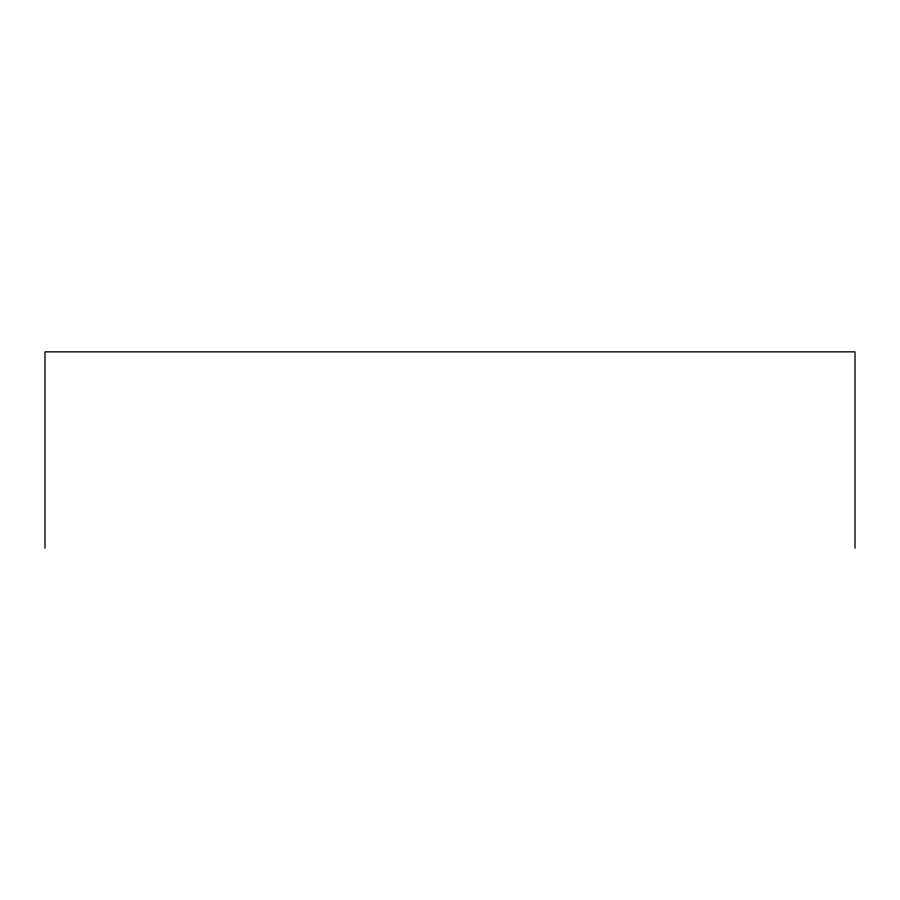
<?xml version="1.0" encoding="UTF-8"?>
<svg xmlns="http://www.w3.org/2000/svg" width="900" height="900" viewBox="0 0 900 900"><rect width="100%" height="100%" fill="white"/><g stroke="black" fill="none" stroke-linecap="round" stroke-linejoin="round"><path stroke-width="1.35" d="M855 548.156L855 351.844L45 351.844L45 548.156"/></g></svg>
